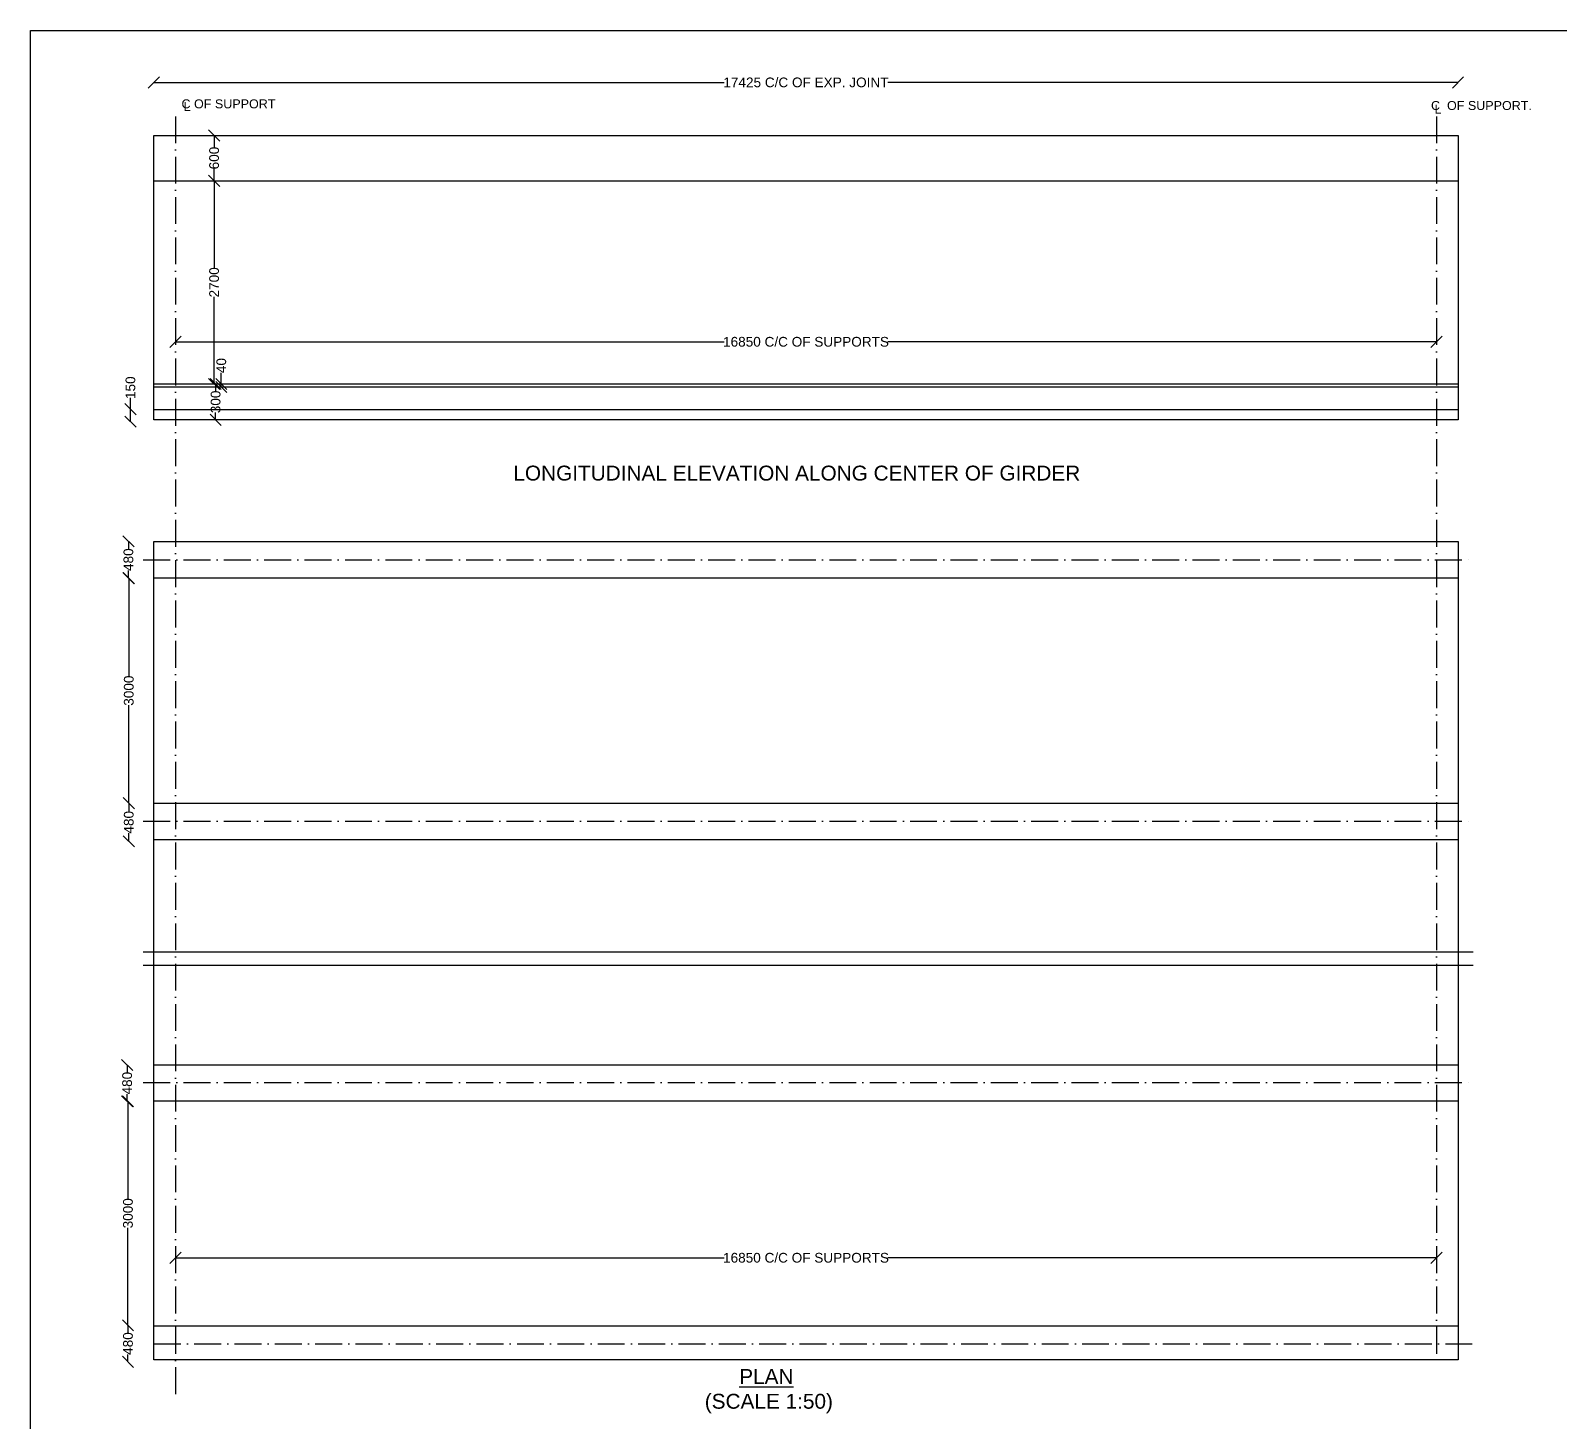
# Model space of a CAD drawing. Header units: millimetres. Extents: x 5124 to 2808003, y 2311 to 44765240.
# Drawn here: x 2767912 to 2788370, y 44746622 to 44765240 of the extents above; entities that cross this region are included whole.
import ezdxf

# ---------------------------------------------------------------- set-up
doc = ezdxf.new("R2010")
doc.units = ezdxf.units.MM
doc.header["$MEASUREMENT"] = 0
doc.linetypes.add('ACAD_ISO10W100', pattern=[18, 12, -3, 0, -3])
doc.layers.add('DIMENSION', color=7, linetype='Continuous')
doc.layers.add('DRAWING', color=2, linetype='Continuous')
doc.styles.get("Standard").update_dxf_attribs({"font": 'arial.ttf', "height": 130})
doc.dimstyles.get("Standard").update_dxf_attribs({"dimtxt": 130, "dimasz": 150, "dimexe": 0.18, "dimexo": 0.0625, "dimgap": 0.09, "dimtad": 0, "dimdec": 0, "dimzin": 0, "dimdsep": 46, "dimtxsty": 'Standard', "dimblk": 'OBLIQUE', "dimcen": 0.09, "dimse1": 1, "dimse2": 1, "dimadec": 0, "dimazin": 0, "dimtfac": 1, "dimtdec": 0, "dimtofl": 0, "dimtmove": 0, "dimatfit": 3, "dimfxl": 1, "dimtolj": 1, "dimtzin": 0, "dimarcsym": 0})

# ---------------------------------------------------------------- blocks, each defined once
blk = doc.blocks.new('_Oblique')
at = {"color": 0, "linetype": 'ByBlock', "lineweight": -2}
blk.add_line((-0.5, -0.5), (0.5, 0.5), dxfattribs=at)
blk = doc.blocks.new('*D20')
at = {"layer": 'Defpoints', "color": 0, "transparency": 16777216}
for p in [(2769202, 44747908), (2769215, 44747908), (2769198, 44747420)]:
    blk.add_point(p, dxfattribs=at)
at = {"layer": 'DIMENSION', "color": 0, "lineweight": -2, "transparency": 16777216}
for p, q in [((2769215, 44747908), (2769215, 44747810)), ((2769215, 44747420), (2769215, 44747518))]:
    blk.add_line(p, q, dxfattribs=at)
at = {"layer": 'DIMENSION', "color": 0, "lineweight": -2, "transparency": 16777216, "xscale": 150, "yscale": 150, "zscale": 150}
for p, rotation in [((2769215, 44747908), 90), ((2769215, 44747420), 270)]:
    blk.add_blockref('_Oblique', p, dxfattribs=dict(at, rotation=rotation))
at = {"layer": 'DIMENSION', "color": 0, "transparency": 16777216, "insert": (2769215, 44747664), "char_height": 130, "attachment_point": 5, "rotation": 90}
blk.add_mtext('\\A1;480', dxfattribs=at)
blk = doc.blocks.new('*D21')
at = {"layer": 'Defpoints', "color": 0, "transparency": 16777216}
for p in [(2769199, 44750907), (2769215, 44750907), (2769215, 44747908)]:
    blk.add_point(p, dxfattribs=at)
at = {"layer": 'DIMENSION', "color": 0, "lineweight": -2, "transparency": 16777216}
for p, q in [((2769215, 44750907), (2769215, 44749602)), ((2769215, 44747908), (2769215, 44749214))]:
    blk.add_line(p, q, dxfattribs=at)
at = {"layer": 'DIMENSION', "color": 0, "lineweight": -2, "transparency": 16777216, "xscale": 150, "yscale": 150, "zscale": 150}
for p, rotation in [((2769215, 44750907), 90), ((2769215, 44747908), 270)]:
    blk.add_blockref('_Oblique', p, dxfattribs=dict(at, rotation=rotation))
at = {"layer": 'DIMENSION', "color": 0, "transparency": 16777216, "insert": (2769215, 44749408), "char_height": 130, "attachment_point": 5, "rotation": 90}
blk.add_mtext('\\A1;3000', dxfattribs=at)
blk = doc.blocks.new('*D22')
at = {"layer": 'Defpoints', "color": 0, "transparency": 16777216}
for p in [(2769204, 44751393), (2769207, 44751393), (2769204, 44750907)]:
    blk.add_point(p, dxfattribs=at)
at = {"layer": 'DIMENSION', "color": 0, "lineweight": -2, "transparency": 16777216}
for p, q in [((2769204, 44751393), (2769204, 44751296)), ((2769204, 44750907), (2769204, 44751004))]:
    blk.add_line(p, q, dxfattribs=at)
at = {"layer": 'DIMENSION', "color": 0, "lineweight": -2, "transparency": 16777216, "xscale": 150, "yscale": 150, "zscale": 150}
for p, rotation in [((2769204, 44751393), 90), ((2769204, 44750907), 270)]:
    blk.add_blockref('_Oblique', p, dxfattribs=dict(at, rotation=rotation))
at = {"layer": 'DIMENSION', "color": 0, "transparency": 16777216, "insert": (2769204, 44751150), "char_height": 130, "attachment_point": 5, "rotation": 90}
blk.add_mtext('\\A1;480', dxfattribs=at)
blk = doc.blocks.new('*D23')
at = {"layer": 'Defpoints', "color": 0, "transparency": 16777216}
for p in [(2769193, 44754898), (2769226, 44754898), (2769200, 44754386)]:
    blk.add_point(p, dxfattribs=at)
at = {"layer": 'DIMENSION', "color": 0, "lineweight": -2, "transparency": 16777216}
for p, q in [((2769226, 44754898), (2769226, 44754788)), ((2769226, 44754386), (2769226, 44754496))]:
    blk.add_line(p, q, dxfattribs=at)
at = {"layer": 'DIMENSION', "color": 0, "lineweight": -2, "transparency": 16777216, "xscale": 150, "yscale": 150, "zscale": 150}
for p, rotation in [((2769226, 44754898), 90), ((2769226, 44754386), 270)]:
    blk.add_blockref('_Oblique', p, dxfattribs=dict(at, rotation=rotation))
at = {"layer": 'DIMENSION', "color": 0, "transparency": 16777216, "insert": (2769226, 44754642), "char_height": 130, "attachment_point": 5, "rotation": 90}
blk.add_mtext('\\A1;480', dxfattribs=at)
blk = doc.blocks.new('*D24')
at = {"layer": 'Defpoints', "color": 0, "transparency": 16777216}
for p in [(2769209, 44757910), (2769226, 44757910), (2769226, 44754898)]:
    blk.add_point(p, dxfattribs=at)
at = {"layer": 'DIMENSION', "color": 0, "lineweight": -2, "transparency": 16777216}
for p, q in [((2769226, 44757910), (2769226, 44756598)), ((2769226, 44754898), (2769226, 44756210))]:
    blk.add_line(p, q, dxfattribs=at)
at = {"layer": 'DIMENSION', "color": 0, "lineweight": -2, "transparency": 16777216, "xscale": 150, "yscale": 150, "zscale": 150}
for p, rotation in [((2769226, 44757910), 90), ((2769226, 44754898), 270)]:
    blk.add_blockref('_Oblique', p, dxfattribs=dict(at, rotation=rotation))
at = {"layer": 'DIMENSION', "color": 0, "transparency": 16777216, "insert": (2769226, 44756404), "char_height": 130, "attachment_point": 5, "rotation": 90}
blk.add_mtext('\\A1;3000', dxfattribs=at)
blk = doc.blocks.new('*D25')
at = {"layer": 'Defpoints', "color": 0, "transparency": 16777216}
for p in [(2769199, 44758403), (2769221, 44758403), (2769209, 44757910)]:
    blk.add_point(p, dxfattribs=at)
at = {"layer": 'DIMENSION', "color": 0, "lineweight": -2, "transparency": 16777216}
for p, q in [((2769221, 44758403), (2769221, 44758303)), ((2769221, 44757910), (2769221, 44758010))]:
    blk.add_line(p, q, dxfattribs=at)
at = {"layer": 'DIMENSION', "color": 0, "lineweight": -2, "transparency": 16777216, "xscale": 150, "yscale": 150, "zscale": 150}
for p, rotation in [((2769221, 44758403), 90), ((2769221, 44757910), 270)]:
    blk.add_blockref('_Oblique', p, dxfattribs=dict(at, rotation=rotation))
at = {"layer": 'DIMENSION', "color": 0, "transparency": 16777216, "insert": (2769221, 44758157), "char_height": 130, "attachment_point": 5, "rotation": 90}
blk.add_mtext('\\A1;480', dxfattribs=at)
blk = doc.blocks.new('*D26')
at = {"layer": 'Defpoints', "color": 0, "transparency": 16777216}
for p in [(2769248, 44760172), (2769334, 44760172), (2769332, 44760004)]:
    blk.add_point(p, dxfattribs=at)
at = {"layer": 'DIMENSION', "color": 0, "lineweight": -2, "transparency": 16777216}
for p, q in [((2769248, 44760172), (2769248, 44760322)), ((2769248, 44760004), (2769248, 44760172))]:
    blk.add_line(p, q, dxfattribs=at)
at = {"layer": 'DIMENSION', "color": 0, "lineweight": -2, "transparency": 16777216, "xscale": 150, "yscale": 150, "zscale": 150}
for p, rotation in [((2769248, 44760172), 90), ((2769248, 44760004), 270)]:
    blk.add_blockref('_Oblique', p, dxfattribs=dict(at, rotation=rotation))
at = {"layer": 'DIMENSION', "color": 0, "transparency": 16777216, "insert": (2769248, 44760459), "char_height": 130, "attachment_point": 5, "rotation": 90}
blk.add_mtext('\\A1;150', dxfattribs=at)
blk = doc.blocks.new('*D27')
at = {"layer": 'Defpoints', "color": 0, "transparency": 16777216}
for p in [(2770388, 44760509), (2770450, 44760509), (2770450, 44760030)]:
    blk.add_point(p, dxfattribs=at)
at = {"layer": 'DIMENSION', "color": 0, "lineweight": -2, "transparency": 16777216}
for p, q in [((2770388, 44760509), (2770388, 44760413)), ((2770388, 44760030), (2770388, 44760126))]:
    blk.add_line(p, q, dxfattribs=at)
at = {"layer": 'DIMENSION', "color": 0, "lineweight": -2, "transparency": 16777216, "xscale": 150, "yscale": 150, "zscale": 150}
for p, rotation in [((2770388, 44760509), 90), ((2770388, 44760030), 270)]:
    blk.add_blockref('_Oblique', p, dxfattribs=dict(at, rotation=rotation))
at = {"layer": 'DIMENSION', "color": 0, "transparency": 16777216, "insert": (2770388, 44760269), "char_height": 130, "attachment_point": 5, "rotation": 90}
blk.add_mtext('\\A1;300', dxfattribs=at)
blk = doc.blocks.new('*D28')
at = {"layer": 'Defpoints', "color": 0, "transparency": 16777216}
for p in [(2770430, 44760509), (2770464, 44760509), (2770442, 44760469)]:
    blk.add_point(p, dxfattribs=at)
at = {"layer": 'DIMENSION', "color": 0, "lineweight": -2, "transparency": 16777216}
for p, q in [((2770464, 44760509), (2770464, 44760659)), ((2770464, 44760469), (2770464, 44760509))]:
    blk.add_line(p, q, dxfattribs=at)
at = {"layer": 'DIMENSION', "color": 0, "lineweight": -2, "transparency": 16777216, "xscale": 150, "yscale": 150, "zscale": 150}
for p, rotation in [((2770464, 44760509), 90), ((2770464, 44760469), 270)]:
    blk.add_blockref('_Oblique', p, dxfattribs=dict(at, rotation=rotation))
at = {"layer": 'DIMENSION', "color": 0, "transparency": 16777216, "insert": (2770464, 44760755), "char_height": 130, "attachment_point": 5, "rotation": 90}
blk.add_mtext('\\A1;40', dxfattribs=at)
blk = doc.blocks.new('*D29')
at = {"layer": 'Defpoints', "color": 0, "transparency": 16777216}
for p in [(2770368, 44763229), (2770424, 44763229), (2770424, 44760509)]:
    blk.add_point(p, dxfattribs=at)
at = {"layer": 'DIMENSION', "color": 0, "lineweight": -2, "transparency": 16777216}
for p, q in [((2770368, 44763229), (2770368, 44762064)), ((2770368, 44760509), (2770368, 44761674))]:
    blk.add_line(p, q, dxfattribs=at)
at = {"layer": 'DIMENSION', "color": 0, "lineweight": -2, "transparency": 16777216, "xscale": 150, "yscale": 150, "zscale": 150}
for p, rotation in [((2770368, 44763229), 90), ((2770368, 44760509), 270)]:
    blk.add_blockref('_Oblique', p, dxfattribs=dict(at, rotation=rotation))
at = {"layer": 'DIMENSION', "color": 0, "transparency": 16777216, "insert": (2770368, 44761869), "char_height": 130, "attachment_point": 5, "rotation": 90}
blk.add_mtext('\\A1;2700', dxfattribs=at)
blk = doc.blocks.new('*D30')
at = {"layer": 'Defpoints', "color": 0, "transparency": 16777216}
for p in [(2770368, 44763836), (2770368, 44763836), (2770368, 44763229)]:
    blk.add_point(p, dxfattribs=at)
at = {"layer": 'DIMENSION', "color": 0, "lineweight": -2, "transparency": 16777216}
for p, q in [((2770368, 44763836), (2770368, 44763677)), ((2770368, 44763229), (2770368, 44763389))]:
    blk.add_line(p, q, dxfattribs=at)
at = {"layer": 'DIMENSION', "color": 0, "lineweight": -2, "transparency": 16777216, "xscale": 150, "yscale": 150, "zscale": 150}
for p, rotation in [((2770368, 44763836), 90), ((2770368, 44763229), 270)]:
    blk.add_blockref('_Oblique', p, dxfattribs=dict(at, rotation=rotation))
at = {"layer": 'DIMENSION', "color": 0, "transparency": 16777216, "insert": (2770368, 44763533), "char_height": 130, "attachment_point": 5, "rotation": 90}
blk.add_mtext('\\A1;600', dxfattribs=at)
blk = doc.blocks.new('*D31')
at = {"layer": 'Defpoints', "color": 0, "transparency": 16777216}
for p in [(2769851, 44761044), (2786724, 44761073), (2786724, 44761044)]:
    blk.add_point(p, dxfattribs=at)
at = {"layer": 'DIMENSION', "color": 0, "lineweight": -2, "transparency": 16777216}
for p, q in [((2769851, 44761073), (2777192, 44761073)), ((2786724, 44761073), (2779383, 44761073))]:
    blk.add_line(p, q, dxfattribs=at)
at = {"layer": 'DIMENSION', "color": 0, "lineweight": -2, "transparency": 16777216, "xscale": 150, "yscale": 150, "zscale": 150, "rotation": 180}
blk.add_blockref('_Oblique', (2769851, 44761073), dxfattribs=at)
at = {"layer": 'DIMENSION', "color": 0, "lineweight": -2, "transparency": 16777216, "xscale": 150, "yscale": 150, "zscale": 150}
blk.add_blockref('_Oblique', (2786724, 44761073), dxfattribs=at)
at = {"layer": 'DIMENSION', "color": 0, "transparency": 16777216, "insert": (2778288, 44761073), "char_height": 130, "attachment_point": 5}
blk.add_mtext('\\A1;16850 C/C OF SUPPORTS', dxfattribs=at)
blk = doc.blocks.new('*D32')
at = {"layer": 'Defpoints', "color": 0, "transparency": 16777216}
for p in [(2769562, 44764544), (2787013, 44764545), (2787013, 44764545)]:
    blk.add_point(p, dxfattribs=at)
at = {"layer": 'DIMENSION', "color": 0, "lineweight": -2, "transparency": 16777216}
for p, q in [((2769562, 44764545), (2777194, 44764545)), ((2787013, 44764545), (2779381, 44764545))]:
    blk.add_line(p, q, dxfattribs=at)
at = {"layer": 'DIMENSION', "color": 0, "lineweight": -2, "transparency": 16777216, "xscale": 150, "yscale": 150, "zscale": 150, "rotation": 180}
blk.add_blockref('_Oblique', (2769562, 44764545), dxfattribs=at)
at = {"layer": 'DIMENSION', "color": 0, "lineweight": -2, "transparency": 16777216, "xscale": 150, "yscale": 150, "zscale": 150}
blk.add_blockref('_Oblique', (2787013, 44764545), dxfattribs=at)
at = {"layer": 'DIMENSION', "color": 0, "transparency": 16777216, "insert": (2778287, 44764545), "char_height": 130, "attachment_point": 5}
blk.add_mtext('\\A1;17425 C/C OF EXP. JOINT', dxfattribs=at)
blk = doc.blocks.new('*D33')
at = {"layer": 'Defpoints', "color": 0, "transparency": 16777216}
for p in [(2769851, 44748761), (2786724, 44748812), (2786724, 44748761)]:
    blk.add_point(p, dxfattribs=at)
at = {"layer": 'DIMENSION', "color": 0, "lineweight": -2, "transparency": 16777216}
for p, q in [((2769851, 44748812), (2777192, 44748812)), ((2786724, 44748812), (2779383, 44748812))]:
    blk.add_line(p, q, dxfattribs=at)
at = {"layer": 'DIMENSION', "color": 0, "lineweight": -2, "transparency": 16777216, "xscale": 150, "yscale": 150, "zscale": 150, "rotation": 180}
blk.add_blockref('_Oblique', (2769851, 44748812), dxfattribs=at)
at = {"layer": 'DIMENSION', "color": 0, "lineweight": -2, "transparency": 16777216, "xscale": 150, "yscale": 150, "zscale": 150}
blk.add_blockref('_Oblique', (2786724, 44748812), dxfattribs=at)
at = {"layer": 'DIMENSION', "color": 0, "transparency": 16777216, "insert": (2778288, 44748812), "char_height": 130, "attachment_point": 5}
blk.add_mtext('\\A1;16850 C/C OF SUPPORTS', dxfattribs=at)

msp = doc.modelspace()

# ---------------------------------------------------------------- linework, layer by layer
at = {"layer": 'DIMENSION', "color": 0}
msp.add_lwpolyline([(2808002.9, 44734578), (2767911.5, 44734578), (2767911.5, 44765239.5), (2808002.9, 44765239.5)], close=True, dxfattribs=at)
at = {"layer": 'DRAWING', "color": 0, "linetype": 'ACAD_ISO10W100', "ltscale": 30}
for points in [[(2769851.4, 44764091.1), (2769851.4, 44746925)], [(2786724, 44764091.1), (2786724, 44747446.5)], [(2769418.7, 44758154.8), (2787217.9, 44758154.8)], [(2769418.7, 44754656.3), (2787217.9, 44754656.3)], [(2769418.7, 44751156.7), (2787217.9, 44751156.7)], [(2769560.1, 44747660.1), (2787217.9, 44747660.1)]]:
    msp.add_lwpolyline(points, dxfattribs=at)
at = {"layer": 'DRAWING', "color": 0}
for points in [[(2769560.1, 44763836.4), (2787013.9, 44763836.4), (2787013.9, 44760029.9), (2769560.1, 44760029.9)], [(2769560.1, 44758399.8), (2787014.6, 44758399.8), (2787014.6, 44747446.5), (2769560.1, 44747446.5)]]:
    msp.add_lwpolyline(points, close=True, dxfattribs=at)
for points in [[(2769560.1, 44763229.2), (2787013.9, 44763229.2)], [(2769560.1, 44760509), (2787013.9, 44760509)], [(2769560.1, 44760469.3), (2787013.9, 44760469.3)], [(2769560.1, 44760165.2), (2787013.9, 44760165.2)], [(2769560.1, 44757914.3), (2787014.6, 44757914.3)], [(2769560.1, 44754898), (2787014.6, 44754898)], [(2769560.1, 44754413.1), (2787014.6, 44754413.1)], [(2769418.7, 44752909.4), (2787217.9, 44752909.4)], [(2769418.7, 44752731.3), (2787217.9, 44752731.3)], [(2769560.1, 44751396.9), (2787014.6, 44751396.9)], [(2769560.1, 44750913.3), (2787014.6, 44750913.3)], [(2769560.1, 44747903.3), (2787014.6, 44747903.3)]]:
    msp.add_lwpolyline(points, dxfattribs=at)

# ---------------------------------------------------------------- texts
at = {"layer": 'DIMENSION', "color": 0}
msp.add_text('LONGITUDINAL ELEVATION ALONG CENTER OF GIRDER', height=199.057, dxfattribs=at).set_placement((2774372, 44759216.5))
at = {"layer": 'DRAWING', "color": 0}
for s, height, p in [(' C OF SUPPORT', 120, (2769884.7, 44764198.4)), ('L', 120, (2769959.5, 44764162.5)), ('C  OF SUPPORT.', 120, (2786651.6, 44764176.3)), ('L', 120, (2786698.4, 44764126.5)), ('%%UPLAN', 199.06, (2777394.1, 44747124.3)), ('(SCALE 1:50)', 199.057, (2776933.1, 44746792))]:
    msp.add_text(s, height=height, dxfattribs=at).set_placement(p)

# ---------------------------------------------------------------- dimensions: what is measured, and where the dimension line sits
at = {"layer": 'DIMENSION', "color": 0}
for base, p1, p2, text, picture, middle in [((2787012.6, 44764545.1), (2769561.8, 44764544), (2787012.6, 44764545.1), '17425 C/C OF EXP. JOINT', '*D32', (2778287.2, 44764545.1)), ((2786724, 44761073.4), (2769851.4, 44761043.6), (2786724, 44761043.6), '16850 C/C OF SUPPORTS', '*D31', (2778287.7, 44761073.4)), ((2786724, 44748812.1), (2769851.4, 44748760.8), (2786724, 44748760.8), '16850 C/C OF SUPPORTS', '*D33', (2778287.7, 44748812.1))]:
    dim = msp.add_linear_dim(base=base, p1=p1, p2=p2, text=text, dimstyle='Standard', dxfattribs=at)
    dim.commit()
    dim.dimension.update_dxf_attribs({"geometry": picture, "text_midpoint": middle})
for base, p1, p2, text, picture, middle in [((2770368.4, 44763836.4), (2770368.4, 44763229.2), (2770368.4, 44763836.4), '600', '*D30', (2770368.4, 44763532.8)), ((2770368.4, 44763229.2), (2770424.5, 44760509), (2770424.5, 44763229.2), '2700', '*D29', (2770368.4, 44761869.1)), ((2770464.1, 44760509), (2770441.6, 44760469.3), (2770429.7, 44760509), '40', '*D28', (2770464.1, 44760754.6)), ((2769248, 44760171.9), (2769332.3, 44760003.9), (2769333.7, 44760171.9), '150', '*D26', (2769248, 44760459.3)), ((2770387.5, 44760509), (2770450.1, 44760029.9), (2770450.1, 44760509), '300', '*D27', (2770387.5, 44760269.5)), ((2769220.6, 44758403.3), (2769209.3, 44757909.8), (2769198.9, 44758403.3), '480', '*D25', (2769220.6, 44758156.5)), ((2769226, 44757909.8), (2769226, 44754897.8), (2769209.3, 44757909.8), '3000', '*D24', (2769226, 44756403.8)), ((2769226, 44754897.8), (2769200.4, 44754385.9), (2769193, 44754897.8), '480', '*D23', (2769226, 44754641.8)), ((2769203.6, 44751392.7), (2769203.6, 44750907.3), (2769207.4, 44751392.7), '480', '*D22', (2769203.6, 44751150)), ((2769215, 44750907.3), (2769215, 44747908.4), (2769198.5, 44750907.3), '3000', '*D21', (2769215, 44749407.9)), ((2769215, 44747908.4), (2769197.9, 44747419.7), (2769201.9, 44747908.4), '480', '*D20', (2769215, 44747664.1))]:
    dim = msp.add_linear_dim(base=base, p1=p1, p2=p2, angle=90, text=text, dimstyle='Standard', dxfattribs=at)
    dim.commit()
    dim.dimension.update_dxf_attribs({"geometry": picture, "text_midpoint": middle})

doc.saveas('drawing.dxf')
